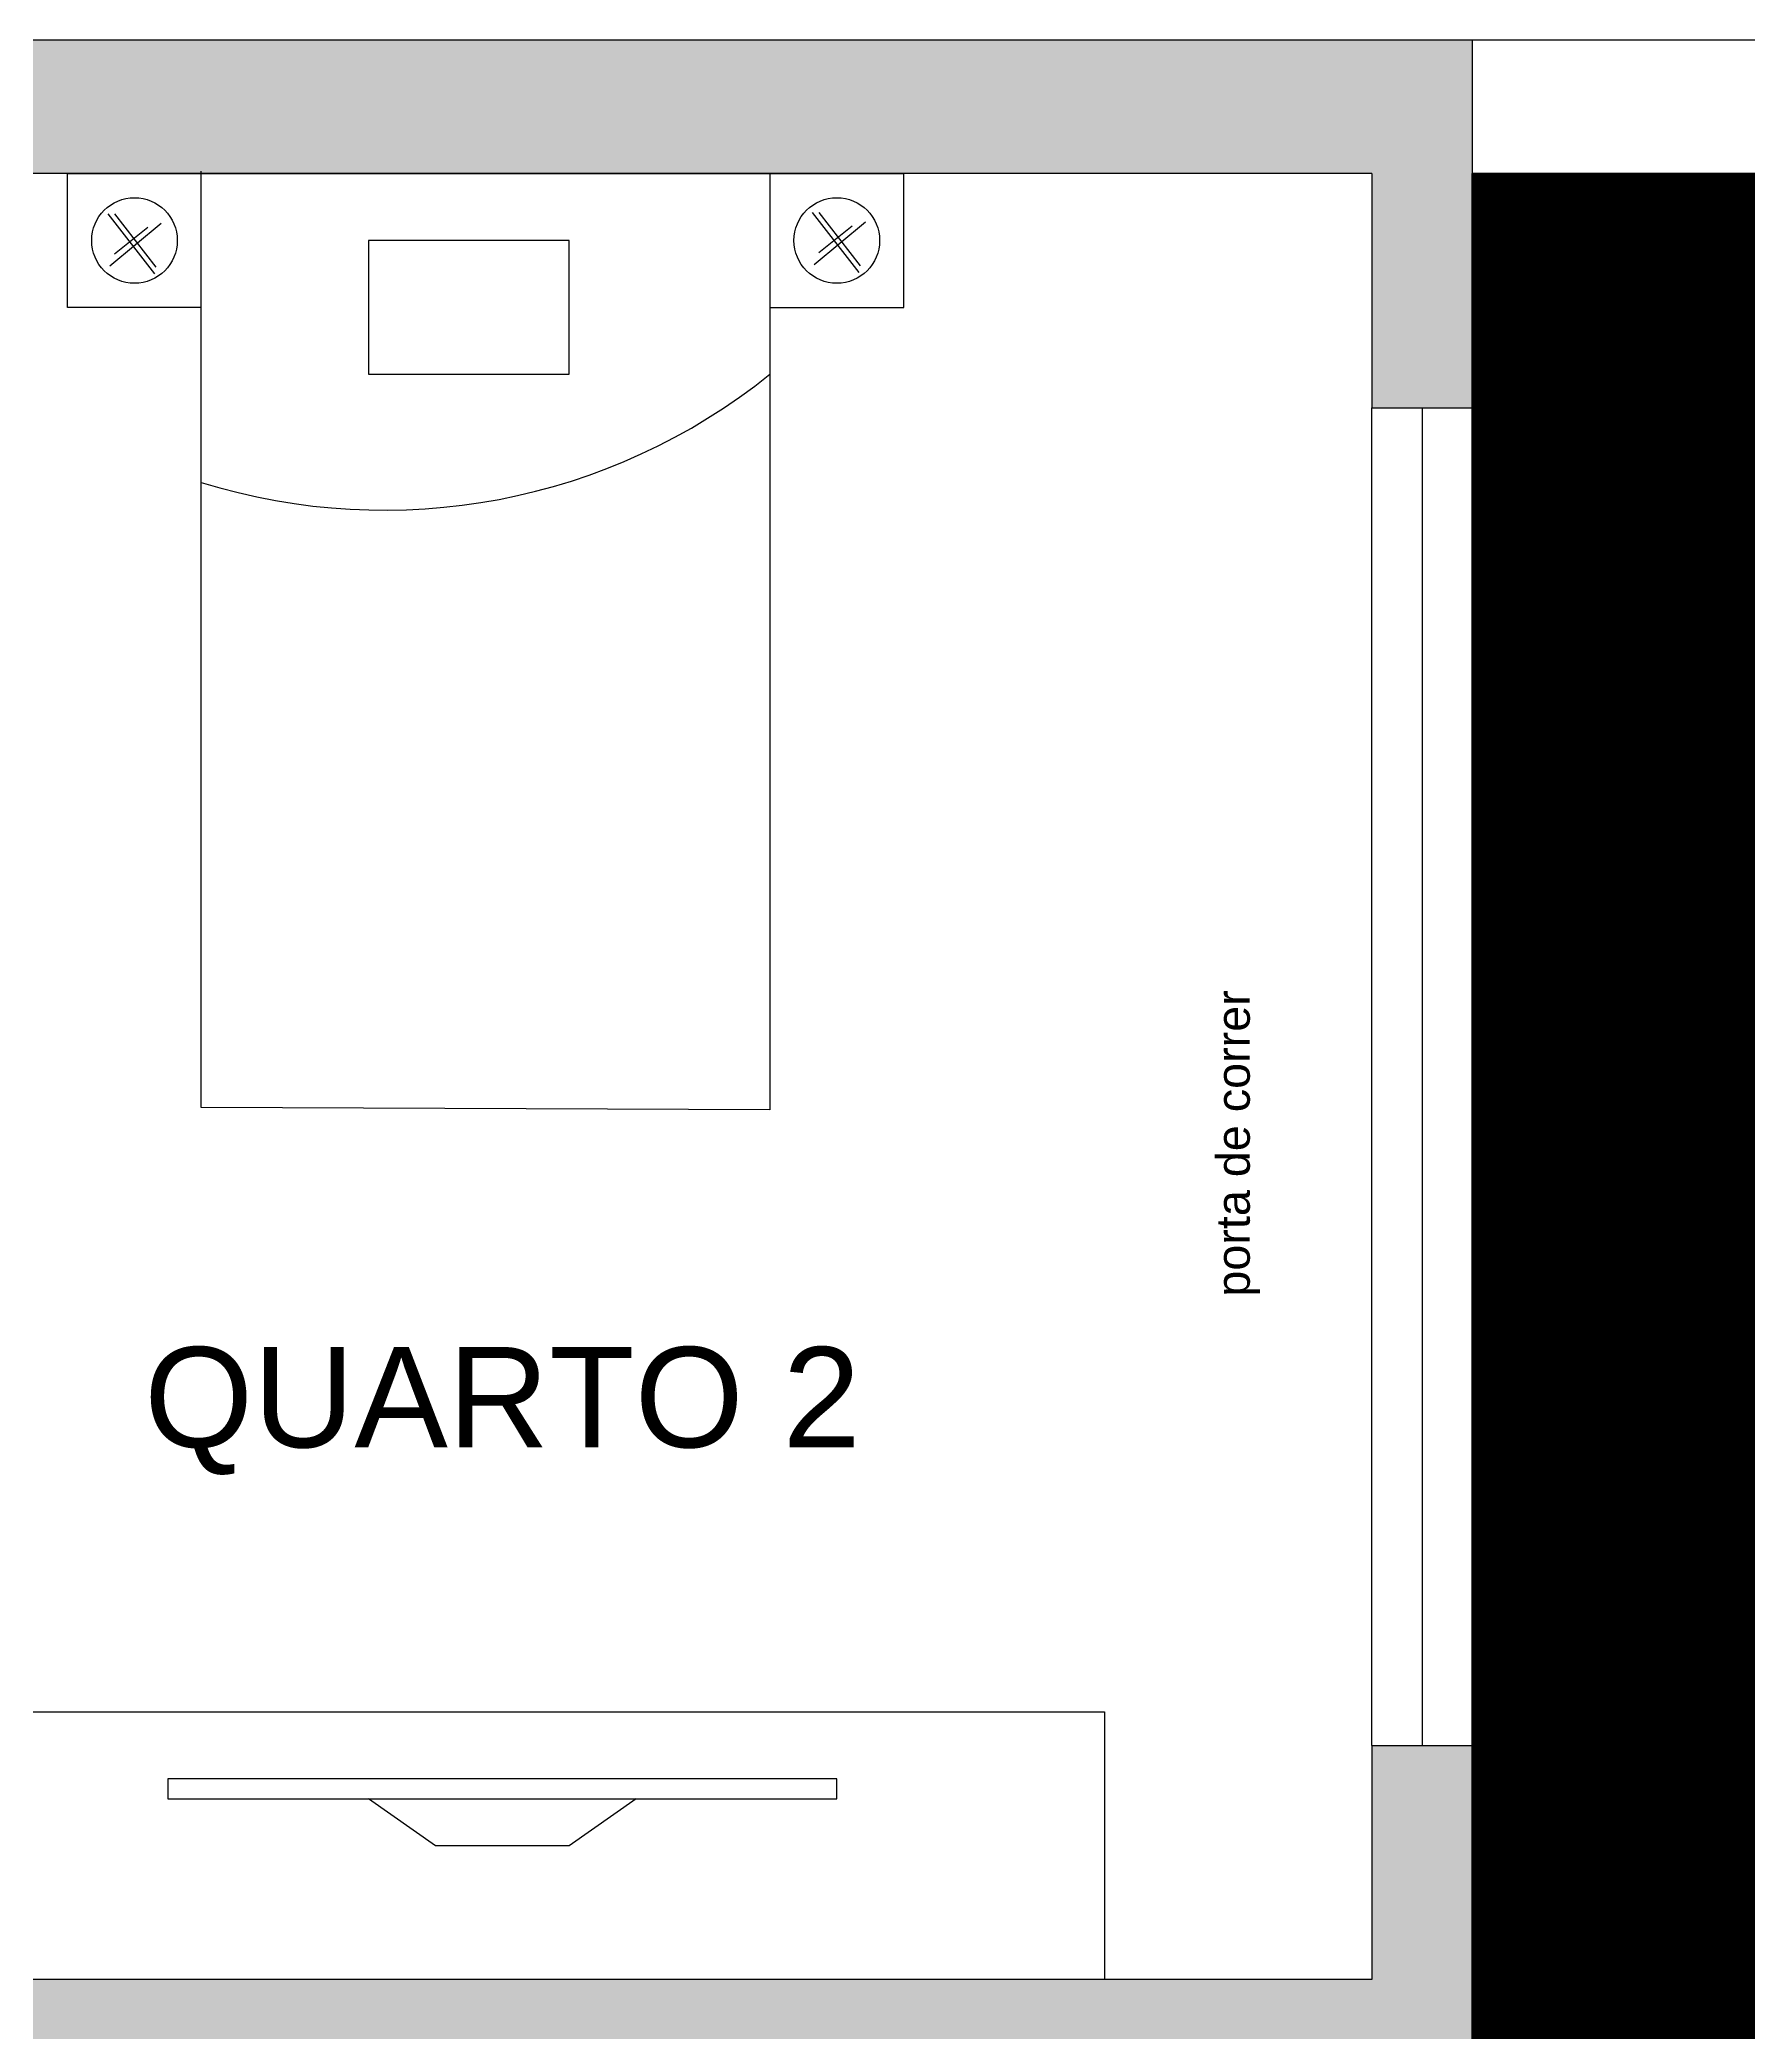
# Model space of a CAD drawing. Header units: millimetres. Extents: x -656 to 1500, y 0 to 1085.
# Drawn here: x 830.9 to 1086.2, y 787.1 to 1085 of the extents above; entities that cross this region are included whole.
import ezdxf

# ---------------------------------------------------------------- set-up
doc = ezdxf.new("R2010")
doc.units = ezdxf.units.MM
for name, color, linetype, lineweight, true_color in [('1 - paredes', 7, 'Continuous', 25, 0x000000), ('2 - portas e janelas', 1, 'Continuous', 25, 0xff0000), ('3 - pisos e telhados', 4, 'Continuous', 25, 0x00ffff), ('4 - layouts dos objetos', 83, 'Continuous', 25, 0x63c85c), ('6 - legendas', 7, 'Continuous', 25, 0x000000)]:
    doc.layers.add(name, color=color, linetype=linetype, lineweight=lineweight, true_color=true_color)
doc.styles.add('textstyle20', font='')
doc.styles.add('textstyle6', font='')
doc.styles.get('textstyle20').set_extended_font_data('Arial')
doc.styles.get('textstyle6').set_extended_font_data('Arial')

msp = doc.modelspace()

# ---------------------------------------------------------------- hatches: boundary and pattern name
at = {"layer": '1 - paredes', "true_color": 0xa0a0a4}
h = msp.add_hatch(color=252, dxfattribs=at)
h.paths.add_polyline_path([(1030, 1065), (685, 1065), (685, 830), (685, 795), (695, 795), (695, 780), (670, 780), (670, 830), (580, 830), (580, 750), (565, 750), (565, 830), (530, 830), (530, 845), (670, 845), (670, 1065), (450, 1065), (450, 995), (435, 995), (435, 1065), (20, 1065), (20, 905), (26.29, 898.71), (13.79, 886.21), (0, 900), (0, 1085), (1045, 1085), (1045, 1030), (1030, 1030)])
h.paths.add_polyline_path([(435, 915), (450, 915), (450, 830), (435, 830), (200, 830), (200, 770), (185, 770), (185, 830), (70, 830), (56.21, 843.79), (68.71, 856.29), (80, 845), (435, 845)])
msp.add_hatch(color=252, dxfattribs=at).paths.add_polyline_path([(790, 770), (805, 770), (805, 780), (1030, 780), (1030, 760), (1045, 760), (1045, 780), (1045, 830), (1030, 830), (1030, 795), (780, 795), (780, 780), (790, 780)])
at = {"layer": '3 - pisos e telhados', "true_color": 0xdfc591}
h = msp.add_hatch(dxfattribs=at)
h.set_pattern_fill('ACAD_ISO02W100', color=31, scale=4, angle=-45, style=0)
h.set_pattern_definition([(45, (0, 0), (-0.088388348, 0.088388348), [])])
h.paths.add_polyline_path([(1045, 1065), (1480, 1065), (1480, 365), (1045, 365)])

# ---------------------------------------------------------------- linework, layer by layer
at = {"layer": '1 - paredes'}
for p, q in [((0, 1085), (1045, 1085)), ((1045, 1085), (1500, 1085)), ((1045, 1085), (1045, 1030)), ((1030, 1065), (685, 1065)), ((1030, 1065), (1030, 1030)), ((1480, 1065), (1045, 1065)), ((1030, 1030), (1045, 1030)), ((1030, 830), (1030, 795)), ((1030, 830), (1045, 830)), ((1045, 830), (1045, 780)), ((1030, 795), (780, 795)), ((1030, 795), (1030, 795))]:
    msp.add_line(p, q, dxfattribs=at)
at = {"layer": '2 - portas e janelas'}
for p, q in [((1030, 830), (1030, 1030)), ((1030, 830), (1030, 1030)), ((1030, 1030), (1045, 1030)), ((1030, 1030), (1045, 1030)), ((1037.5, 1030), (1037.5, 830)), ((1037.5, 1030), (1037.5, 830)), ((1045, 1030), (1045, 830)), ((1045, 1030), (1045, 830)), ((1030, 830), (1045, 830)), ((1030, 830), (1045, 830))]:
    msp.add_line(p, q, dxfattribs=at)
at = {"layer": '3 - pisos e telhados', "color": 43, "true_color": 0xc38c48}
for p, q in [((1045, 1065), (1480, 1065)), ((1045, 365), (1045, 1065))]:
    msp.add_line(p, q, dxfattribs=at)
at = {"layer": '4 - layouts dos objetos'}
for p, q in [((834.99, 1045), (834.99, 1065)), ((834.99, 1065), (854.99, 1065)), ((854.99, 925.36), (854.99, 1065.36)), ((854.99, 1065), (940, 1065)), ((940, 1065), (940, 1065)), ((940, 1065), (940, 925)), ((940, 1065), (960, 1065)), ((960, 1045), (960, 1065)), ((841, 1059), (848, 1050)), ((841.3, 1051.2), (849, 1057.6)), ((842, 1059), (848.2, 1051)), ((946.3, 1059.2), (953.3, 1050.2)), ((946.6, 1051.4), (954.3, 1057.8)), ((947.3, 1059.2), (953.5, 1051.2)), ((842, 1053), (847, 1057)), ((910, 1055), (880, 1055)), ((880, 1055), (880, 1035)), ((910, 1035), (910, 1055)), ((947.3, 1053.2), (952.3, 1057.2)), ((854.99, 1045), (834.99, 1045)), ((940, 1045), (960, 1045)), ((880, 1035), (910, 1035)), ((940, 925), (854.99, 925.36)), ((810, 835), (990, 835)), ((990, 835), (990, 795)), ((950, 825), (850, 825)), ((850, 825), (850, 822)), ((950, 822), (950, 825)), ((850, 822), (950, 822)), ((890, 815), (880, 822)), ((920, 822), (910, 815)), ((910, 815), (890, 815)), ((990, 795), (810, 795))]:
    msp.add_line(p, q, dxfattribs=at)
for centre in [(845, 1055), (950, 1055)]:
    msp.add_circle(centre, 6.4, dxfattribs=at)
msp.add_arc((882.33, 1106.67), 91.99, 252.707, 308.8219, dxfattribs=at)

# ---------------------------------------------------------------- texts
at = {"layer": '6 - legendas', "insert": (1010, 920), "char_height": 1, "attachment_point": 5, "rotation": 90, "style": 'textstyle20'}
msp.add_mtext('\\H5;porta de correr', dxfattribs=at)
at = {"layer": '6 - legendas', "insert": (900, 880), "char_height": 1, "attachment_point": 5, "style": 'textstyle6'}
msp.add_mtext('\\H15;QUARTO 2', dxfattribs=at)

doc.saveas('drawing.dxf')
